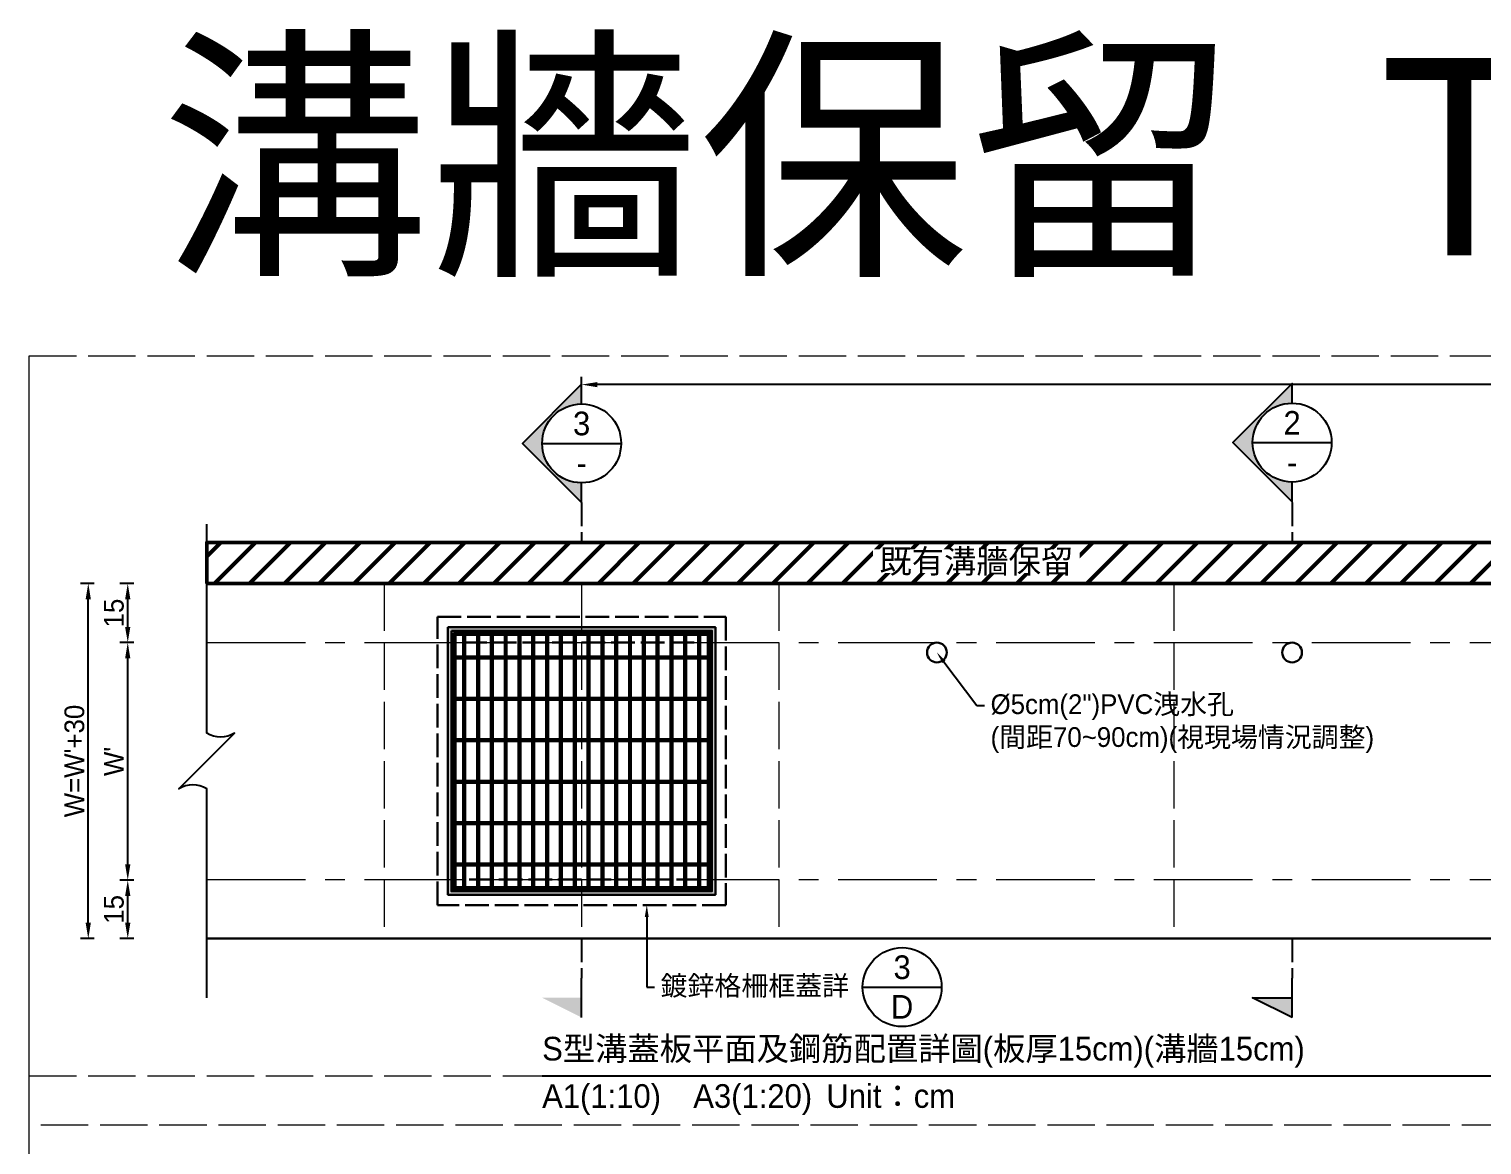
# Model space of a CAD drawing. Extents: x -4891 to 4829, y -5666 to -3242.
# Drawn here: x -4890.9 to -4522.8, y -3889.3 to -3606.5 of the extents above; entities that cross this region are included whole.
import ezdxf
from ezdxf import colors
from ezdxf.entities.mleader import LeaderData, LeaderLine
from ezdxf.math import Vec2, Vec3

# ---------------------------------------------------------------- set-up
doc = ezdxf.new("R2010")
doc.units = 0
doc.header["$MEASUREMENT"] = 0
doc.linetypes.add('ACAD_ISO02W100', pattern=[15, 12, -3])
doc.linetypes.add('CENTERX2', pattern=[4, 2.5, -0.5, 0.5, -0.5])
for name, color, linetype, lineweight in [('一、3.基本-變更', 1, 'Continuous', 50), ('二、1.繪圖-既有設施', 8, 'Continuous', 20), ('二、2.繪圖-施作項目', 181, 'Continuous', 30), ('二、6.繪圖-其他施作項目', 35, 'Continuous', 30)]:
    doc.layers.add(name, color=color, linetype=linetype, lineweight=lineweight)
doc.layers.add('一、4.基本-隱藏', color=9, linetype='ACAD_ISO02W100', lineweight=20, plot=False)
doc.layers.add('三、3.文字-註解文字', color=2, linetype='Continuous')
doc.styles.add('次圖名(詳圖)', font='MS PGothic.ttf', dxfattribs={"height": 6})
doc.styles.add('註解文字', font='MS PGothic.ttf', dxfattribs={"height": 5})
doc.styles.add('註解文字(詳圖)', font='MS PGothic.ttf', dxfattribs={"height": 6})
doc.dimstyles.new('註解文字', dxfattribs={"dimtxt": 5, "dimasz": 4, "dimexe": 2, "dimexo": 2.5, "dimgap": 1, "dimtad": 2, "dimzin": 0, "dimdsep": 46, "dimtxsty": '註解文字', "dimcen": 0.1, "dimclrd": 144, "dimclre": 144, "dimclrt": 256, "dimadec": 0, "dimazin": 0, "dimtfac": 1, "dimtofl": 0, "dimtmove": 0, "dimatfit": 3, "dimfxl": 1.5, "dimfxlon": 1, "dimtolj": 1, "dimtzin": 0, "dimlwd": -1, "dimlwe": -1, "dimarcsym": 1})
pattern_1 = [(45, (-6186.2158, -3578.335), (-2.65165, 2.65165), []), (45, (-6185.332, -3578.335), (-2.65165, 2.65165), []), (45, (-6184.448, -3578.335), (-2.65165, 2.65165), []), (45, (-6183.564, -3578.335), (-2.65165, 2.65165), [])]

# ---------------------------------------------------------------- blocks, each defined once
blk = doc.blocks.new('*D152')
at = {"layer": 'Defpoints', "color": 0, "transparency": 16777216}
for p in [(-4865.85, -3746.99), (-4845.85, -3746.99), (-4845.85, -3761.99)]:
    blk.add_point(p, dxfattribs=at)
at = {"layer": '三、3.文字-註解文字', "color": 144, "transparency": 16777216}
for p, q in [((-4864.35, -3746.99), (-4867.85, -3746.99)), ((-4865.85, -3757.99), (-4865.85, -3750.99)), ((-4864.35, -3761.99), (-4867.85, -3761.99))]:
    blk.add_line(p, q, dxfattribs=at)
for points in [[(-4866.52, -3750.99), (-4865.19, -3750.99), (-4865.85, -3746.99)], [(-4866.52, -3757.99), (-4865.19, -3757.99), (-4865.85, -3761.99)]]:
    blk.add_solid(points, dxfattribs=at)
at = {"layer": '三、3.文字-註解文字', "transparency": 16777216, "insert": (-4869.35, -3754.49), "char_height": 5, "attachment_point": 5, "rotation": 90, "style": '註解文字'}
blk.add_mtext('\\A1;15', dxfattribs=at)
blk = doc.blocks.new('*D153')
at = {"layer": 'Defpoints', "color": 0, "transparency": 16777216}
for p in [(-4865.85, -3761.99), (-4845.85, -3761.99), (-4845.85, -3822.18)]:
    blk.add_point(p, dxfattribs=at)
at = {"layer": '三、3.文字-註解文字', "color": 144, "transparency": 16777216}
for p, q in [((-4864.35, -3761.99), (-4867.85, -3761.99)), ((-4865.85, -3818.18), (-4865.85, -3765.99)), ((-4864.35, -3822.18), (-4867.85, -3822.18))]:
    blk.add_line(p, q, dxfattribs=at)
for points in [[(-4866.52, -3765.99), (-4865.19, -3765.99), (-4865.85, -3761.99)], [(-4866.52, -3818.18), (-4865.19, -3818.18), (-4865.85, -3822.18)]]:
    blk.add_solid(points, dxfattribs=at)
at = {"layer": '三、3.文字-註解文字', "transparency": 16777216, "insert": (-4869.35, -3792.09), "char_height": 5, "attachment_point": 5, "rotation": 90, "style": '註解文字'}
blk.add_mtext("\\A1;W'", dxfattribs=at)
blk = doc.blocks.new('*D154')
at = {"layer": 'Defpoints', "color": 0, "transparency": 16777216}
for p in [(-4865.85, -3822.18), (-4845.85, -3822.18), (-4845.85, -3836.99)]:
    blk.add_point(p, dxfattribs=at)
at = {"layer": '三、3.文字-註解文字', "color": 144, "transparency": 16777216}
for p, q in [((-4864.35, -3822.18), (-4867.85, -3822.18)), ((-4865.85, -3832.99), (-4865.85, -3826.18)), ((-4864.35, -3836.99), (-4867.85, -3836.99))]:
    blk.add_line(p, q, dxfattribs=at)
for points in [[(-4866.52, -3826.18), (-4865.19, -3826.18), (-4865.85, -3822.18)], [(-4866.52, -3832.99), (-4865.19, -3832.99), (-4865.85, -3836.99)]]:
    blk.add_solid(points, dxfattribs=at)
at = {"layer": '三、3.文字-註解文字', "transparency": 16777216, "insert": (-4869.35, -3829.59), "char_height": 5, "attachment_point": 5, "rotation": 90, "style": '註解文字'}
blk.add_mtext('\\A1;15', dxfattribs=at)
blk = doc.blocks.new('*D155')
at = {"layer": 'Defpoints', "color": 0, "transparency": 16777216}
for p in [(-4875.85, -3746.99), (-4845.85, -3746.99), (-4845.85, -3836.99)]:
    blk.add_point(p, dxfattribs=at)
at = {"layer": '三、3.文字-註解文字', "color": 144, "transparency": 16777216}
for p, q in [((-4874.35, -3746.99), (-4877.85, -3746.99)), ((-4875.85, -3832.99), (-4875.85, -3750.99)), ((-4874.35, -3836.99), (-4877.85, -3836.99))]:
    blk.add_line(p, q, dxfattribs=at)
for points in [[(-4876.52, -3750.99), (-4875.19, -3750.99), (-4875.85, -3746.99)], [(-4876.52, -3832.99), (-4875.19, -3832.99), (-4875.85, -3836.99)]]:
    blk.add_solid(points, dxfattribs=at)
at = {"layer": '三、3.文字-註解文字', "transparency": 16777216, "insert": (-4879.35, -3791.99), "char_height": 5, "attachment_point": 5, "rotation": 90, "style": '註解文字'}
blk.add_mtext("\\A1;{\\fMS PGothic|b0|i0|c128|p34;W=}W'{\\fMS PGothic|b0|i0|c128|p34;+30}", dxfattribs=at)
blk = doc.blocks.new('*D156')
at = {"layer": 'Defpoints', "color": 0, "transparency": 16777216}
for p in [(-4750.85, -3696.6), (-4750.85, -3756.99), (-4250.85, -3756.99)]:
    blk.add_point(p, dxfattribs=at)
at = {"layer": '三、3.文字-註解文字', "color": 144, "transparency": 16777216}
for p, q in [((-4750.85, -3698.1), (-4750.85, -3694.6)), ((-4250.85, -3698.1), (-4250.85, -3694.6)), ((-4254.85, -3696.6), (-4746.85, -3696.6))]:
    blk.add_line(p, q, dxfattribs=at)
for points in [[(-4746.85, -3695.94), (-4746.85, -3697.27), (-4750.85, -3696.6)], [(-4254.85, -3695.94), (-4254.85, -3697.27), (-4250.85, -3696.6)]]:
    blk.add_solid(points, dxfattribs=at)
at = {"layer": '三、3.文字-註解文字', "transparency": 16777216, "insert": (-4500.85, -3693.1), "char_height": 5, "attachment_point": 5, "style": '註解文字'}
blk.add_mtext('\\A1;500±2', dxfattribs=at)

msp = doc.modelspace()

# ---------------------------------------------------------------- hatches: boundary and pattern name
at = {"layer": '一、3.基本-變更', "linetype": 'Continuous'}
h = msp.add_hatch(dxfattribs=at)
h.set_pattern_fill('ANSI31', color=256, scale=50)
h.set_pattern_definition([(45, (-7297.716, 251.4965), (-4.419417, 4.419417), [])])
h.paths.add_polyline_path([(-4155.855, -3736.602), (-4845.855, -3736.602), (-4845.855, -3746.989), (-4155.855, -3746.989)])
at = {"layer": '三、3.文字-註解文字'}
h = msp.add_hatch(color=256, dxfattribs=at)
h.dxf.hatch_style = 1
h.paths.add_polyline_path([(-4750.855, -3696.489), (-4765.855, -3711.489), (-4750.855, -3726.489), (-4750.855, -3721.489, -0.4142136), (-4760.855, -3711.489, -0.4142136), (-4750.855, -3701.489)])
h = msp.add_hatch(color=256, dxfattribs=at)
h.dxf.hatch_style = 1
h.paths.add_polyline_path([(-4570.855, -3696.296), (-4585.855, -3711.296), (-4570.855, -3726.296), (-4570.855, -3721.296, -0.4142136), (-4580.855, -3711.296, -0.4142136), (-4570.855, -3701.296)])
h = msp.add_hatch(color=256, dxfattribs=at)
h.dxf.hatch_style = 1
h.paths.add_polyline_path([(-4760.855, -3851.989), (-4750.855, -3856.989), (-4750.855, -3851.989)])
h = msp.add_hatch(color=256, dxfattribs=at)
h.dxf.hatch_style = 1
h.paths.add_polyline_path([(-4580.855, -3851.989), (-4570.855, -3856.989), (-4570.855, -3851.989)])
at = {"layer": '二、6.繪圖-其他施作項目'}
h = msp.add_hatch(color=256, dxfattribs=at)
h.dxf.hatch_style = 1
h.paths.add_polyline_path([(-4784.755, -3825.889), (-4716.955, -3825.889), (-4716.955, -3758.089), (-4784.755, -3758.089)])
h.paths.add_polyline_path([(-4783.855, -3758.989), (-4717.855, -3758.989), (-4717.855, -3824.989), (-4783.855, -3824.989)], flags=16)
h = msp.add_hatch(dxfattribs=at)
h.set_pattern_fill('ANSI34', color=256, scale=5)
h.set_pattern_definition(pattern_1)
h.paths.add_polyline_path([(-4718.855, -3765.489), (-4782.855, -3765.489), (-4782.855, -3765.989), (-4718.855, -3765.989)])
h = msp.add_hatch(dxfattribs=at)
h.set_pattern_fill('ANSI34', color=256, scale=5)
h.set_pattern_definition(pattern_1)
h.paths.add_polyline_path([(-4718.855, -3775.989), (-4782.855, -3775.989), (-4782.855, -3776.489), (-4718.855, -3776.489)])
h = msp.add_hatch(dxfattribs=at)
h.set_pattern_fill('ANSI34', color=256, scale=5)
h.set_pattern_definition(pattern_1)
h.paths.add_polyline_path([(-4718.855, -3786.489), (-4782.855, -3786.489), (-4782.855, -3786.989), (-4718.855, -3786.989)])
h = msp.add_hatch(dxfattribs=at)
h.set_pattern_fill('ANSI34', color=256, scale=5)
h.set_pattern_definition(pattern_1)
h.paths.add_polyline_path([(-4718.855, -3796.989), (-4782.855, -3796.989), (-4782.855, -3797.489), (-4718.855, -3797.489)])
h = msp.add_hatch(dxfattribs=at)
h.set_pattern_fill('ANSI34', color=256, scale=5)
h.set_pattern_definition(pattern_1)
h.paths.add_polyline_path([(-4718.855, -3807.489), (-4782.855, -3807.489), (-4782.855, -3807.989), (-4718.855, -3807.989)])
h = msp.add_hatch(dxfattribs=at)
h.set_pattern_fill('ANSI34', color=256, scale=5)
h.set_pattern_definition(pattern_1)
h.paths.add_polyline_path([(-4718.855, -3817.989), (-4782.855, -3817.989), (-4782.855, -3818.489), (-4718.855, -3818.489)])

# ---------------------------------------------------------------- linework, layer by layer
at = {"layer": '一、3.基本-變更', "linetype": 'Continuous'}
msp.add_lwpolyline([(-4845.855, -3746.989), (-4155.855, -3746.989), (-4155.855, -3736.602), (-4845.855, -3736.602)], close=True, dxfattribs=at)
at = {"layer": '一、4.基本-隱藏'}
for points in [[(-4890.855, -3689.296), (-4110.855, -3689.296), (-4110.855, -4196.296), (-4890.855, -4196.296)], [(-4890.855, -3689.296), (-4110.855, -3689.296), (-4110.855, -3884.296), (-4890.855, -3884.296)]]:
    msp.add_lwpolyline(points, close=True, dxfattribs=at)
for points in [[(-4800.855, -3746.989), (-4800.855, -3836.989)], [(-4750.855, -3746.989), (-4750.855, -3836.989)], [(-4700.855, -3746.989), (-4700.855, -3836.989)], [(-4600.855, -3746.989), (-4600.855, -3836.989)], [(-4890.855, -3871.796), (-4110.855, -3871.796)]]:
    msp.add_lwpolyline(points, dxfattribs=at)
at = {"layer": '三、3.文字-註解文字'}
for points in [[(-4750.855, -3701.489), (-4750.855, -3696.489), (-4765.855, -3711.489), (-4750.855, -3726.489), (-4750.855, -3721.489)], [(-4570.855, -3701.296), (-4570.855, -3696.296), (-4585.855, -3711.296), (-4570.855, -3726.296), (-4570.855, -3721.296)], [(-4760.855, -3711.489), (-4740.855, -3711.489)], [(-4580.855, -3711.296), (-4560.855, -3711.296)], [(-4750.855, -3856.989), (-4750.855, -3846.989)], [(-4679.658, -3849.296), (-4659.658, -3849.296)], [(-4570.855, -3856.989), (-4570.855, -3846.989)], [(-4570.855, -3856.989), (-4580.855, -3851.989), (-4570.855, -3851.989)], [(-4760.855, -3871.796), (-4240.855, -3871.796)]]:
    msp.add_lwpolyline(points, dxfattribs=at)
at = {"layer": '三、3.文字-註解文字', "linetype": 'ACAD_ISO02W100', "ltscale": 0.5}
for points in [[(-4750.855, -3726.489), (-4750.855, -3736.489)], [(-4570.855, -3726.489), (-4570.855, -3736.489)], [(-4750.855, -3836.989), (-4750.855, -3846.989)], [(-4570.855, -3836.989), (-4570.855, -3846.989)]]:
    msp.add_lwpolyline(points, dxfattribs=at)
at = {"layer": '三、3.文字-註解文字'}
msp.add_lwpolyline([(-4845.855, -3851.989), (-4845.855, -3799.06, 0.2828427), (-4852.926, -3799.06), (-4838.784, -3784.918, -0.2828427), (-4845.855, -3784.918), (-4845.855, -3731.989)], format="xyb", dxfattribs=at)
for centre in [(-4750.855, -3711.489), (-4570.855, -3711.296), (-4669.658, -3849.296)]:
    msp.add_circle(centre, 10, dxfattribs=at)
at = {"layer": '二、1.繪圖-既有設施', "linetype": 'CENTERX2', "ltscale": 10}
for points in [[(-4845.855, -3761.989), (-4155.855, -3761.989)], [(-4845.855, -3821.989), (-4155.855, -3821.989)]]:
    msp.add_lwpolyline(points, dxfattribs=at)
at = {"layer": '二、2.繪圖-施作項目', "linetype": 'Continuous'}
for points in [[(-4845.855, -3746.989), (-4155.855, -3746.989)], [(-4845.855, -3836.989), (-4155.855, -3836.989)]]:
    msp.add_lwpolyline(points, dxfattribs=at)
at = {"layer": '二、6.繪圖-其他施作項目', "linetype": 'ACAD_ISO02W100', "ltscale": 0.5}
for points in [[(-4787.355, -3755.489), (-4714.355, -3755.489), (-4714.355, -3828.489), (-4787.355, -3828.489)], [(-4780.855, -3761.989), (-4720.855, -3761.989), (-4720.855, -3821.989), (-4780.855, -3821.989)]]:
    msp.add_lwpolyline(points, close=True, dxfattribs=at)
at = {"layer": '二、6.繪圖-其他施作項目'}
for points in [[(-4784.755, -3758.089), (-4716.955, -3758.089), (-4716.955, -3825.889), (-4784.755, -3825.889)], [(-4783.855, -3758.989), (-4717.855, -3758.989), (-4717.855, -3824.989), (-4783.855, -3824.989)], [(-4783.355, -3759.489), (-4718.355, -3759.489), (-4718.355, -3824.489), (-4783.355, -3824.489)]]:
    msp.add_lwpolyline(points, close=True, dxfattribs=at)
for points in [[(-4783.355, -3759.489), (-4718.355, -3759.489)], [(-4783.355, -3759.489), (-4783.355, -3824.489)], [(-4782.855, -3759.489), (-4782.855, -3824.489)], [(-4782.855, -3759.989), (-4718.855, -3759.989)], [(-4780.855, -3759.989), (-4780.855, -3765.489)], [(-4780.355, -3759.989), (-4780.355, -3765.489)], [(-4777.355, -3759.989), (-4777.355, -3765.489)], [(-4776.855, -3759.989), (-4776.855, -3765.489)], [(-4773.855, -3759.989), (-4773.855, -3765.489)], [(-4773.355, -3759.989), (-4773.355, -3765.489)], [(-4770.355, -3759.989), (-4770.355, -3765.489)], [(-4769.855, -3759.989), (-4769.855, -3765.489)], [(-4766.855, -3759.989), (-4766.855, -3765.489)], [(-4766.355, -3759.989), (-4766.355, -3765.489)], [(-4763.355, -3759.989), (-4763.355, -3765.489)], [(-4762.855, -3759.989), (-4762.855, -3765.489)], [(-4759.855, -3759.989), (-4759.855, -3765.489)], [(-4759.355, -3759.989), (-4759.355, -3765.489)], [(-4756.355, -3759.989), (-4756.355, -3765.489)], [(-4755.855, -3759.989), (-4755.855, -3765.489)], [(-4752.855, -3759.989), (-4752.855, -3765.489)], [(-4752.355, -3759.989), (-4752.355, -3765.489)], [(-4749.355, -3759.989), (-4749.355, -3765.489)], [(-4748.855, -3759.989), (-4748.855, -3765.489)], [(-4745.855, -3759.989), (-4745.855, -3765.489)], [(-4745.355, -3759.989), (-4745.355, -3765.489)], [(-4742.355, -3759.989), (-4742.355, -3765.489)], [(-4741.855, -3759.989), (-4741.855, -3765.489)], [(-4738.855, -3759.989), (-4738.855, -3765.489)], [(-4738.355, -3759.989), (-4738.355, -3765.489)], [(-4735.355, -3759.989), (-4735.355, -3765.489)], [(-4734.855, -3759.989), (-4734.855, -3765.489)], [(-4731.855, -3759.989), (-4731.855, -3765.489)], [(-4731.355, -3759.989), (-4731.355, -3765.489)], [(-4728.355, -3759.989), (-4728.355, -3765.489)], [(-4727.855, -3759.989), (-4727.855, -3765.489)], [(-4724.855, -3759.989), (-4724.855, -3765.489)], [(-4724.355, -3759.989), (-4724.355, -3765.489)], [(-4721.355, -3759.989), (-4721.355, -3765.489)], [(-4720.855, -3759.989), (-4720.855, -3765.489)], [(-4718.855, -3759.489), (-4718.855, -3824.489)], [(-4718.355, -3759.489), (-4718.355, -3824.489)], [(-4782.855, -3765.489), (-4718.855, -3765.489)], [(-4782.855, -3765.989), (-4718.855, -3765.989)], [(-4780.855, -3765.989), (-4780.855, -3775.989)], [(-4780.355, -3765.989), (-4780.355, -3775.989)], [(-4777.355, -3765.989), (-4777.355, -3775.989)], [(-4776.855, -3765.989), (-4776.855, -3775.989)], [(-4773.855, -3765.989), (-4773.855, -3775.989)], [(-4773.355, -3765.989), (-4773.355, -3775.989)], [(-4770.355, -3765.989), (-4770.355, -3775.989)], [(-4769.855, -3765.989), (-4769.855, -3775.989)], [(-4766.855, -3765.989), (-4766.855, -3775.989)], [(-4766.355, -3765.989), (-4766.355, -3775.989)], [(-4763.355, -3765.989), (-4763.355, -3775.989)], [(-4762.855, -3765.989), (-4762.855, -3775.989)], [(-4759.855, -3765.989), (-4759.855, -3775.989)], [(-4759.355, -3765.989), (-4759.355, -3775.989)], [(-4756.355, -3765.989), (-4756.355, -3775.989)], [(-4755.855, -3765.989), (-4755.855, -3775.989)], [(-4752.855, -3765.989), (-4752.855, -3775.989)], [(-4752.355, -3765.989), (-4752.355, -3775.989)], [(-4749.355, -3765.989), (-4749.355, -3775.989)], [(-4748.855, -3765.989), (-4748.855, -3775.989)], [(-4745.855, -3765.989), (-4745.855, -3775.989)], [(-4745.355, -3765.989), (-4745.355, -3775.989)], [(-4742.355, -3765.989), (-4742.355, -3775.989)], [(-4741.855, -3765.989), (-4741.855, -3775.989)], [(-4738.855, -3765.989), (-4738.855, -3775.989)], [(-4738.355, -3765.989), (-4738.355, -3775.989)], [(-4735.355, -3765.989), (-4735.355, -3775.989)], [(-4734.855, -3765.989), (-4734.855, -3775.989)], [(-4731.855, -3765.989), (-4731.855, -3775.989)], [(-4731.355, -3765.989), (-4731.355, -3775.989)], [(-4728.355, -3765.989), (-4728.355, -3775.989)], [(-4727.855, -3765.989), (-4727.855, -3775.989)], [(-4724.855, -3765.989), (-4724.855, -3775.989)], [(-4724.355, -3765.989), (-4724.355, -3775.989)], [(-4721.355, -3765.989), (-4721.355, -3775.989)], [(-4720.855, -3765.989), (-4720.855, -3775.989)], [(-4782.855, -3775.989), (-4718.855, -3775.989)], [(-4782.855, -3776.489), (-4718.855, -3776.489)], [(-4780.855, -3776.489), (-4780.855, -3786.489)], [(-4780.355, -3776.489), (-4780.355, -3786.489)], [(-4777.355, -3776.489), (-4777.355, -3786.489)], [(-4776.855, -3776.489), (-4776.855, -3786.489)], [(-4773.855, -3776.489), (-4773.855, -3786.489)], [(-4773.355, -3776.489), (-4773.355, -3786.489)], [(-4770.355, -3776.489), (-4770.355, -3786.489)], [(-4769.855, -3776.489), (-4769.855, -3786.489)], [(-4766.855, -3776.489), (-4766.855, -3786.489)], [(-4766.355, -3776.489), (-4766.355, -3786.489)], [(-4763.355, -3776.489), (-4763.355, -3786.489)], [(-4762.855, -3776.489), (-4762.855, -3786.489)], [(-4759.855, -3776.489), (-4759.855, -3786.489)], [(-4759.355, -3776.489), (-4759.355, -3786.489)], [(-4756.355, -3776.489), (-4756.355, -3786.489)], [(-4755.855, -3776.489), (-4755.855, -3786.489)], [(-4752.855, -3776.489), (-4752.855, -3786.489)], [(-4752.355, -3776.489), (-4752.355, -3786.489)], [(-4749.355, -3776.489), (-4749.355, -3786.489)], [(-4748.855, -3776.489), (-4748.855, -3786.489)], [(-4745.855, -3776.489), (-4745.855, -3786.489)], [(-4745.355, -3776.489), (-4745.355, -3786.489)], [(-4742.355, -3776.489), (-4742.355, -3786.489)], [(-4741.855, -3776.489), (-4741.855, -3786.489)], [(-4738.855, -3776.489), (-4738.855, -3786.489)], [(-4738.355, -3776.489), (-4738.355, -3786.489)], [(-4735.355, -3776.489), (-4735.355, -3786.489)], [(-4734.855, -3776.489), (-4734.855, -3786.489)], [(-4731.855, -3776.489), (-4731.855, -3786.489)], [(-4731.355, -3776.489), (-4731.355, -3786.489)], [(-4728.355, -3776.489), (-4728.355, -3786.489)], [(-4727.855, -3776.489), (-4727.855, -3786.489)], [(-4724.855, -3776.489), (-4724.855, -3786.489)], [(-4724.355, -3776.489), (-4724.355, -3786.489)], [(-4721.355, -3776.489), (-4721.355, -3786.489)], [(-4720.855, -3776.489), (-4720.855, -3786.489)], [(-4782.855, -3786.489), (-4718.855, -3786.489)], [(-4782.855, -3786.989), (-4718.855, -3786.989)], [(-4780.855, -3786.989), (-4780.855, -3796.989)], [(-4780.355, -3786.989), (-4780.355, -3796.989)], [(-4777.355, -3786.989), (-4777.355, -3796.989)], [(-4776.855, -3786.989), (-4776.855, -3796.989)], [(-4773.855, -3786.989), (-4773.855, -3796.989)], [(-4773.355, -3786.989), (-4773.355, -3796.989)], [(-4770.355, -3786.989), (-4770.355, -3796.989)], [(-4769.855, -3786.989), (-4769.855, -3796.989)], [(-4766.855, -3786.989), (-4766.855, -3796.989)], [(-4766.355, -3786.989), (-4766.355, -3796.989)], [(-4763.355, -3786.989), (-4763.355, -3796.989)], [(-4762.855, -3786.989), (-4762.855, -3796.989)], [(-4759.855, -3786.989), (-4759.855, -3796.989)], [(-4759.355, -3786.989), (-4759.355, -3796.989)], [(-4756.355, -3786.989), (-4756.355, -3796.989)], [(-4755.855, -3786.989), (-4755.855, -3796.989)], [(-4752.855, -3786.989), (-4752.855, -3796.989)], [(-4752.355, -3786.989), (-4752.355, -3796.989)], [(-4749.355, -3786.989), (-4749.355, -3796.989)], [(-4748.855, -3786.989), (-4748.855, -3796.989)], [(-4745.855, -3786.989), (-4745.855, -3796.989)], [(-4745.355, -3786.989), (-4745.355, -3796.989)], [(-4742.355, -3786.989), (-4742.355, -3796.989)], [(-4741.855, -3786.989), (-4741.855, -3796.989)], [(-4738.855, -3786.989), (-4738.855, -3796.989)], [(-4738.355, -3786.989), (-4738.355, -3796.989)], [(-4735.355, -3786.989), (-4735.355, -3796.989)], [(-4734.855, -3786.989), (-4734.855, -3796.989)], [(-4731.855, -3786.989), (-4731.855, -3796.989)], [(-4731.355, -3786.989), (-4731.355, -3796.989)], [(-4728.355, -3786.989), (-4728.355, -3796.989)], [(-4727.855, -3786.989), (-4727.855, -3796.989)], [(-4724.855, -3786.989), (-4724.855, -3796.989)], [(-4724.355, -3786.989), (-4724.355, -3796.989)], [(-4721.355, -3786.989), (-4721.355, -3796.989)], [(-4720.855, -3786.989), (-4720.855, -3796.989)], [(-4782.855, -3796.989), (-4718.855, -3796.989)], [(-4782.855, -3797.489), (-4718.855, -3797.489)], [(-4780.855, -3797.489), (-4780.855, -3807.489)], [(-4780.355, -3797.489), (-4780.355, -3807.489)], [(-4777.355, -3797.489), (-4777.355, -3807.489)], [(-4776.855, -3797.489), (-4776.855, -3807.489)], [(-4773.855, -3797.489), (-4773.855, -3807.489)], [(-4773.355, -3797.489), (-4773.355, -3807.489)], [(-4770.355, -3797.489), (-4770.355, -3807.489)], [(-4769.855, -3797.489), (-4769.855, -3807.489)], [(-4766.855, -3797.489), (-4766.855, -3807.489)], [(-4766.355, -3797.489), (-4766.355, -3807.489)], [(-4763.355, -3797.489), (-4763.355, -3807.489)], [(-4762.855, -3797.489), (-4762.855, -3807.489)], [(-4759.855, -3797.489), (-4759.855, -3807.489)], [(-4759.355, -3797.489), (-4759.355, -3807.489)], [(-4756.355, -3797.489), (-4756.355, -3807.489)], [(-4755.855, -3797.489), (-4755.855, -3807.489)], [(-4752.855, -3797.489), (-4752.855, -3807.489)], [(-4752.355, -3797.489), (-4752.355, -3807.489)], [(-4749.355, -3797.489), (-4749.355, -3807.489)], [(-4748.855, -3797.489), (-4748.855, -3807.489)], [(-4745.855, -3797.489), (-4745.855, -3807.489)], [(-4745.355, -3797.489), (-4745.355, -3807.489)], [(-4742.355, -3797.489), (-4742.355, -3807.489)], [(-4741.855, -3797.489), (-4741.855, -3807.489)], [(-4738.855, -3797.489), (-4738.855, -3807.489)], [(-4738.355, -3797.489), (-4738.355, -3807.489)], [(-4735.355, -3797.489), (-4735.355, -3807.489)], [(-4734.855, -3797.489), (-4734.855, -3807.489)], [(-4731.855, -3797.489), (-4731.855, -3807.489)], [(-4731.355, -3797.489), (-4731.355, -3807.489)], [(-4728.355, -3797.489), (-4728.355, -3807.489)], [(-4727.855, -3797.489), (-4727.855, -3807.489)], [(-4724.855, -3797.489), (-4724.855, -3807.489)], [(-4724.355, -3797.489), (-4724.355, -3807.489)], [(-4721.355, -3797.489), (-4721.355, -3807.489)], [(-4720.855, -3797.489), (-4720.855, -3807.489)], [(-4782.855, -3807.489), (-4718.855, -3807.489)], [(-4782.855, -3807.989), (-4718.855, -3807.989)], [(-4780.855, -3807.989), (-4780.855, -3817.989)], [(-4780.355, -3807.989), (-4780.355, -3817.989)], [(-4777.355, -3807.989), (-4777.355, -3817.989)], [(-4776.855, -3807.989), (-4776.855, -3817.989)], [(-4773.855, -3807.989), (-4773.855, -3817.989)], [(-4773.355, -3807.989), (-4773.355, -3817.989)], [(-4770.355, -3807.989), (-4770.355, -3817.989)], [(-4769.855, -3807.989), (-4769.855, -3817.989)], [(-4766.855, -3807.989), (-4766.855, -3817.989)], [(-4766.355, -3807.989), (-4766.355, -3817.989)], [(-4763.355, -3807.989), (-4763.355, -3817.989)], [(-4762.855, -3807.989), (-4762.855, -3817.989)], [(-4759.855, -3807.989), (-4759.855, -3817.989)], [(-4759.355, -3807.989), (-4759.355, -3817.989)], [(-4756.355, -3807.989), (-4756.355, -3817.989)], [(-4755.855, -3807.989), (-4755.855, -3817.989)], [(-4752.855, -3807.989), (-4752.855, -3817.989)], [(-4752.355, -3807.989), (-4752.355, -3817.989)], [(-4749.355, -3807.989), (-4749.355, -3817.989)], [(-4748.855, -3807.989), (-4748.855, -3817.989)], [(-4745.855, -3807.989), (-4745.855, -3817.989)], [(-4745.355, -3807.989), (-4745.355, -3817.989)], [(-4742.355, -3807.989), (-4742.355, -3817.989)], [(-4741.855, -3807.989), (-4741.855, -3817.989)], [(-4738.855, -3807.989), (-4738.855, -3817.989)], [(-4738.355, -3807.989), (-4738.355, -3817.989)], [(-4735.355, -3807.989), (-4735.355, -3817.989)], [(-4734.855, -3807.989), (-4734.855, -3817.989)], [(-4731.855, -3807.989), (-4731.855, -3817.989)], [(-4731.355, -3807.989), (-4731.355, -3817.989)], [(-4728.355, -3807.989), (-4728.355, -3817.989)], [(-4727.855, -3807.989), (-4727.855, -3817.989)], [(-4724.855, -3807.989), (-4724.855, -3817.989)], [(-4724.355, -3807.989), (-4724.355, -3817.989)], [(-4721.355, -3807.989), (-4721.355, -3817.989)], [(-4720.855, -3807.989), (-4720.855, -3817.989)], [(-4782.855, -3817.989), (-4718.855, -3817.989)], [(-4782.855, -3818.489), (-4718.855, -3818.489)], [(-4780.855, -3818.489), (-4780.855, -3823.989)], [(-4780.355, -3818.489), (-4780.355, -3823.989)], [(-4777.355, -3818.489), (-4777.355, -3823.989)], [(-4776.855, -3818.489), (-4776.855, -3823.989)], [(-4773.855, -3818.489), (-4773.855, -3823.989)], [(-4773.355, -3818.489), (-4773.355, -3823.989)], [(-4770.355, -3818.489), (-4770.355, -3823.989)], [(-4769.855, -3818.489), (-4769.855, -3823.989)], [(-4766.855, -3818.489), (-4766.855, -3823.989)], [(-4766.355, -3818.489), (-4766.355, -3823.989)], [(-4763.355, -3818.489), (-4763.355, -3823.989)], [(-4762.855, -3818.489), (-4762.855, -3823.989)], [(-4759.855, -3818.489), (-4759.855, -3823.989)], [(-4759.355, -3818.489), (-4759.355, -3823.989)], [(-4756.355, -3818.489), (-4756.355, -3823.989)], [(-4755.855, -3818.489), (-4755.855, -3823.989)], [(-4752.855, -3818.489), (-4752.855, -3823.989)], [(-4752.355, -3818.489), (-4752.355, -3823.989)], [(-4749.355, -3818.489), (-4749.355, -3823.989)], [(-4748.855, -3818.489), (-4748.855, -3823.989)], [(-4745.855, -3818.489), (-4745.855, -3823.989)], [(-4745.355, -3818.489), (-4745.355, -3823.989)], [(-4742.355, -3818.489), (-4742.355, -3823.989)], [(-4741.855, -3818.489), (-4741.855, -3823.989)], [(-4738.855, -3818.489), (-4738.855, -3823.989)], [(-4738.355, -3818.489), (-4738.355, -3823.989)], [(-4735.355, -3818.489), (-4735.355, -3823.989)], [(-4734.855, -3818.489), (-4734.855, -3823.989)], [(-4731.855, -3818.489), (-4731.855, -3823.989)], [(-4731.355, -3818.489), (-4731.355, -3823.989)], [(-4728.355, -3818.489), (-4728.355, -3823.989)], [(-4727.855, -3818.489), (-4727.855, -3823.989)], [(-4724.855, -3818.489), (-4724.855, -3823.989)], [(-4724.355, -3818.489), (-4724.355, -3823.989)], [(-4721.355, -3818.489), (-4721.355, -3823.989)], [(-4720.855, -3818.489), (-4720.855, -3823.989)], [(-4783.355, -3824.489), (-4718.355, -3824.489)], [(-4782.855, -3823.989), (-4718.855, -3823.989)]]:
    msp.add_lwpolyline(points, dxfattribs=at)
for centre in [(-4660.855, -3764.489), (-4570.855, -3764.489)]:
    msp.add_circle(centre, 2.5, dxfattribs=at)

# ---------------------------------------------------------------- texts
at = {"layer": '三、3.文字-註解文字'}
for s, width, gutter_width, insert, char_height, attachment_point, style in [("{\\fMS PGothic|b0|i0|c128|p34;溝牆保留  T=15、W}'{\\fMS PGothic|b0|i0|c128|p34;=}6{\\fMS PGothic|b0|i0|c128|p34;0}", 762.96633, 25, (-4500.855, -3669.296), 50, 8, '註解文字'), ('3', 6.60394, 25, (-4750.855, -3706.489), 6, 5, '註解文字(詳圖)'), ('2', 6.60394, 25, (-4570.855, -3706.296), 6, 5, '註解文字(詳圖)'), ('-', 6.60394, 25, (-4750.855, -3716.489), 6, 5, '註解文字(詳圖)'), ('-', 6.60394, 25, (-4570.855, -3716.296), 6, 5, '註解文字(詳圖)'), ('3', 6.60394, 25, (-4669.658, -3844.296), 6, 5, '註解文字(詳圖)'), ('D', 6.60394, 25, (-4669.658, -3854.296), 6, 5, '註解文字(詳圖)'), ('S{\\fMS PGothic|b0|i0|c128|p34;型溝蓋板平面及鋼筋配置詳圖(板厚15cm)}', 215.37549, 15, (-4760.855, -3865.796), 6, 4, '次圖名(詳圖)'), ('S{\\fMS PGothic|b0|i0|c128|p34;型溝蓋板平面及鋼筋配置詳圖(板厚15cm)}(溝牆15cm)', 215.37549, 15, (-4760.855, -3865.796), 6, 4, '次圖名(詳圖)'), ('A1(1:10)\u3000A3(1:20){\\fMS PGothic|b0|i0|c128|p34;^IUnit：cm}', 136.03259, 15, (-4760.855, -3877.796), 6, 4, '次圖名(詳圖)')]:
    msp.add_mtext_dynamic_manual_height_columns(s, width=width, gutter_width=gutter_width, heights=[0], dxfattribs=dict(at, insert=insert, char_height=char_height, attachment_point=attachment_point, style=style))

# ---------------------------------------------------------------- dimensions: what is measured, and where the dimension line sits
for base, p1, p2, text, picture, middle in [((-4875.855, -3746.989), (-4845.855, -3836.989), (-4845.855, -3746.989), "{\\fMS PGothic|b0|i0|c128|p34;W=}W'{\\fMS PGothic|b0|i0|c128|p34;+30}", '*D155', (-4879.355, -3791.989)), ((-4865.855, -3746.989), (-4845.855, -3761.989), (-4845.855, -3746.989), '15', '*D152', (-4869.355, -3754.489)), ((-4865.855, -3761.989), (-4845.855, -3822.183), (-4845.855, -3761.989), "W'", '*D153', (-4869.355, -3792.086)), ((-4865.855, -3822.183), (-4845.855, -3836.989), (-4845.855, -3822.183), '15', '*D154', (-4869.355, -3829.586))]:
    dim = msp.add_linear_dim(base=base, p1=p1, p2=p2, angle=90, text=text, dimstyle='註解文字', dxfattribs=at)
    dim.commit()
    dim.dimension.update_dxf_attribs({"geometry": picture, "text_midpoint": middle})

# ---------------------------------------------------------------- leaders
ml = msp.add_multileader_mtext('Standard', dxfattribs=at)
ml.set_content('{\\fMS PGothic|b0|i0|c128|p34;%%C5cm(2")PVC洩水孔\\P(間距70~90cm)(視現場情況調整)}', color=256, style='註解文字')
ml.set_leader_properties(color=144, linetype='ByLayer', lineweight=-1)
ml.build(insert=Vec2(0, 0))
ml.multileader.update_dxf_attribs({"dogleg_length": 2, "arrow_head_size": 3})
ctx = ml.context
ctx.base_point, ctx.char_height, ctx.arrow_head_size, ctx.landing_gap_size, ctx.plane_origin = Vec3(-4648.749, -3777.943), 5, 3, 1.5, Vec3(-4660.855, -3764.489)
notes = []
notes.append((ctx, [(1, (1, 1, 0), (-4650.749, -3777.943), (1, 0), 2, [(0, [(-4660.855, -3764.489)], 0, [])])]))
ctx.mtext.insert, ctx.mtext.width, ctx.mtext.flow_direction = Vec3(-4647.249, -3775.088), 101.32193, 5
ml = msp.add_multileader_mtext('Standard', dxfattribs=at)
ml.set_content('鍍鋅格柵框蓋詳', color=256, style='註解文字')
ml.set_leader_properties(color=144, linetype='ByLayer', lineweight=-1)
ml.build(insert=Vec2(0, 0))
ml.multileader.update_dxf_attribs({"dogleg_length": 2, "arrow_head_size": 3})
ctx = ml.context
ctx.base_point, ctx.char_height, ctx.arrow_head_size, ctx.landing_gap_size, ctx.plane_origin = Vec3(-4732.355, -3849.296), 5, 3, 1.5, Vec3(-4751.904, -3905.473)
notes.append((ctx, [(1, (1, 1, 0), (-4734.355, -3849.296), (1, 0), 2, [(0, [(-4734.355, -3828.489)], 0, [])])]))
ctx.mtext.insert, ctx.mtext.width, ctx.mtext.flow_direction = Vec3(-4730.855, -3846.441), 122.40528, 5
for ctx, leaders in notes:
    for number, flags, end, landing, length, lines in leaders:
        leader = LeaderData()
        leader.index, (leader.has_last_leader_line, leader.has_dogleg_vector, leader.attachment_direction) = number, flags
        leader.last_leader_point, leader.dogleg_vector, leader.dogleg_length = Vec3(end), Vec3(landing), length
        for number, points, colour, breaks in lines:
            line = LeaderLine()
            line.index, line.vertices, line.color, line.breaks = number, Vec3.list(points), colors.encode_raw_color(colour), breaks
            leader.lines.append(line)
        ctx.leaders.append(leader)

# ---------------------------------------------------------------- next in the draw order: texts
at = {"layer": '三、3.文字-註解文字', "linetype": 'Continuous', "insert": (-4650.855, -3741.699), "char_height": 6, "attachment_point": 5, "style": '次圖名(詳圖)', "bg_fill": 3, "box_fill_scale": 1, "bg_fill_color": 256, "bg_fill_transparency": 0}
msp.add_mtext_dynamic_manual_height_columns('{\\fMS PGothic|b0|i0|c128|p34;既有溝牆保留}', width=52.30946, gutter_width=30, heights=[0], dxfattribs=at)

# ---------------------------------------------------------------- next in the draw order: dimensions: what is measured, and where the dimension line sits
at = {"layer": '三、3.文字-註解文字'}
dim = msp.add_linear_dim(base=(-4750.855, -3696.602), p1=(-4250.855, -3756.989), p2=(-4750.855, -3756.989), text='500±2', dimstyle='註解文字', dxfattribs=at)
dim.commit()
dim.dimension.update_dxf_attribs({"geometry": '*D156', "text_midpoint": (-4500.855, -3693.102)})

doc.saveas('drawing.dxf')
